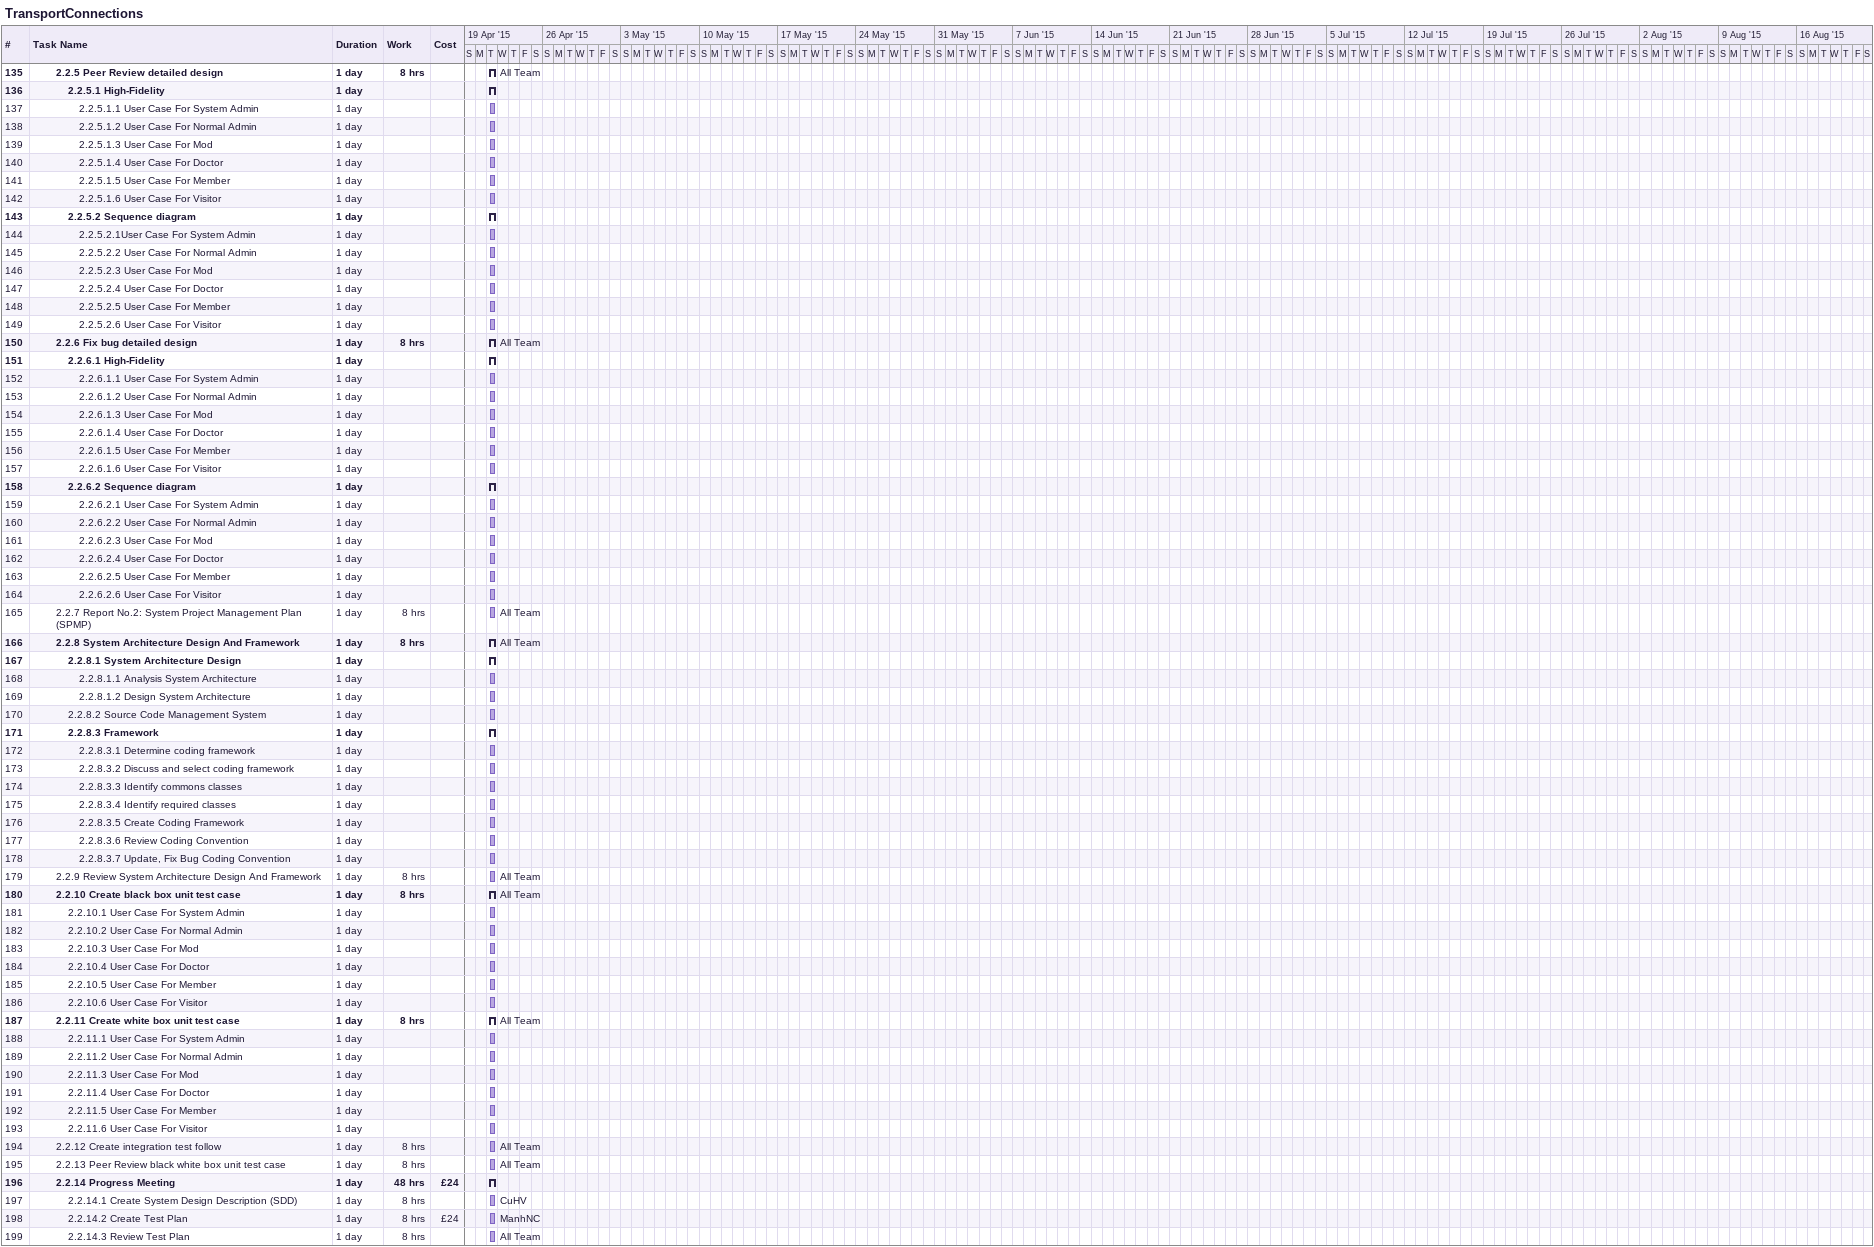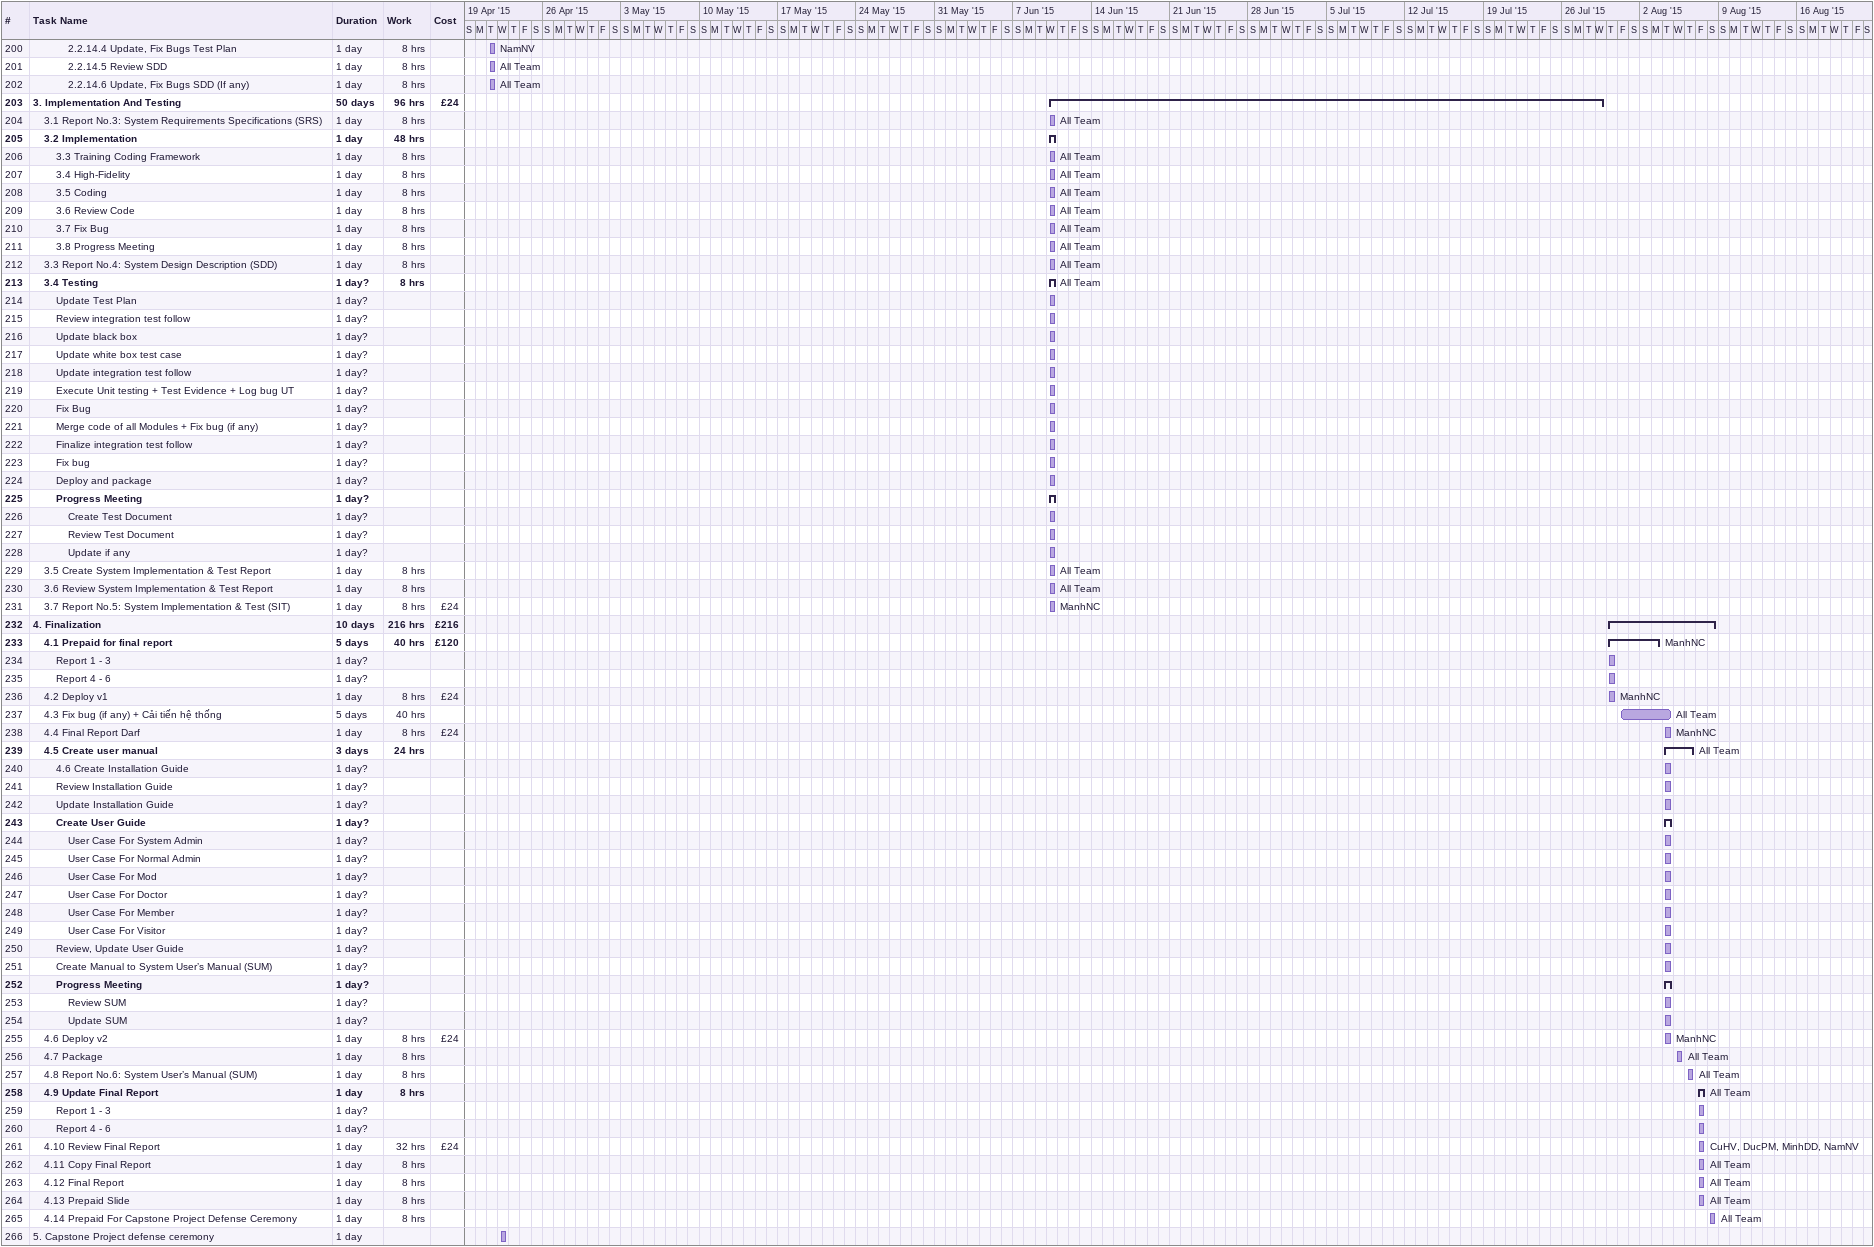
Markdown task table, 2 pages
TransportConnections

| ID | Level | Task | Duration | Start | Finish | Resources | Work (h) | Cost (£) |
|---|---|---|---|---|---|---|---|---|
| 135 | 3 | **2.2.5 Peer Review detailed design** | 1d | 2015-04-21 | 2015-04-21 | All Team | 8 |  |
| 136 | 4 | **2.2.5.1 High-Fidelity** | 1d | 2015-04-21 | 2015-04-21 |  |  |  |
| 137 | 5 | 2.2.5.1.1 User Case For System Admin | 1d | 2015-04-21 | 2015-04-21 |  |  |  |
| 138 | 5 | 2.2.5.1.2 User Case For Normal Admin | 1d | 2015-04-21 | 2015-04-21 |  |  |  |
| 139 | 5 | 2.2.5.1.3 User Case For Mod | 1d | 2015-04-21 | 2015-04-21 |  |  |  |
| 140 | 5 | 2.2.5.1.4 User Case For Doctor | 1d | 2015-04-21 | 2015-04-21 |  |  |  |
| 141 | 5 | 2.2.5.1.5 User Case For Member | 1d | 2015-04-21 | 2015-04-21 |  |  |  |
| 142 | 5 | 2.2.5.1.6 User Case For Visitor | 1d | 2015-04-21 | 2015-04-21 |  |  |  |
| 143 | 4 | **2.2.5.2 Sequence diagram** | 1d | 2015-04-21 | 2015-04-21 |  |  |  |
| 144 | 5 | 2.2.5.2.1User Case For System Admin | 1d | 2015-04-21 | 2015-04-21 |  |  |  |
| 145 | 5 | 2.2.5.2.2 User Case For Normal Admin | 1d | 2015-04-21 | 2015-04-21 |  |  |  |
| 146 | 5 | 2.2.5.2.3 User Case For Mod | 1d | 2015-04-21 | 2015-04-21 |  |  |  |
| 147 | 5 | 2.2.5.2.4 User Case For Doctor | 1d | 2015-04-21 | 2015-04-21 |  |  |  |
| 148 | 5 | 2.2.5.2.5 User Case For Member | 1d | 2015-04-21 | 2015-04-21 |  |  |  |
| 149 | 5 | 2.2.5.2.6 User Case For Visitor | 1d | 2015-04-21 | 2015-04-21 |  |  |  |
| 150 | 3 | **2.2.6 Fix bug detailed design** | 1d | 2015-04-21 | 2015-04-21 | All Team | 8 |  |
| 151 | 4 | **2.2.6.1 High-Fidelity** | 1d | 2015-04-21 | 2015-04-21 |  |  |  |
| 152 | 5 | 2.2.6.1.1 User Case For System Admin | 1d | 2015-04-21 | 2015-04-21 |  |  |  |
| 153 | 5 | 2.2.6.1.2 User Case For Normal Admin | 1d | 2015-04-21 | 2015-04-21 |  |  |  |
| 154 | 5 | 2.2.6.1.3 User Case For Mod | 1d | 2015-04-21 | 2015-04-21 |  |  |  |
| 155 | 5 | 2.2.6.1.4 User Case For Doctor | 1d | 2015-04-21 | 2015-04-21 |  |  |  |
| 156 | 5 | 2.2.6.1.5 User Case For Member | 1d | 2015-04-21 | 2015-04-21 |  |  |  |
| 157 | 5 | 2.2.6.1.6 User Case For Visitor | 1d | 2015-04-21 | 2015-04-21 |  |  |  |
| 158 | 4 | **2.2.6.2 Sequence diagram** | 1d | 2015-04-21 | 2015-04-21 |  |  |  |
| 159 | 5 | 2.2.6.2.1 User Case For System Admin | 1d | 2015-04-21 | 2015-04-21 |  |  |  |
| 160 | 5 | 2.2.6.2.2 User Case For Normal Admin | 1d | 2015-04-21 | 2015-04-21 |  |  |  |
| 161 | 5 | 2.2.6.2.3 User Case For Mod | 1d | 2015-04-21 | 2015-04-21 |  |  |  |
| 162 | 5 | 2.2.6.2.4 User Case For Doctor | 1d | 2015-04-21 | 2015-04-21 |  |  |  |
| 163 | 5 | 2.2.6.2.5 User Case For Member | 1d | 2015-04-21 | 2015-04-21 |  |  |  |
| 164 | 5 | 2.2.6.2.6 User Case For Visitor | 1d | 2015-04-21 | 2015-04-21 |  |  |  |
| 165 | 3 | 2.2.7 Report No.2: System Project Management Plan (SPMP) | 1d | 2015-04-21 | 2015-04-21 | All Team | 8 |  |
| 166 | 3 | **2.2.8 System Architecture Design And Framework** | 1d | 2015-04-21 | 2015-04-21 | All Team | 8 |  |
| 167 | 4 | **2.2.8.1 System Architecture Design** | 1d | 2015-04-21 | 2015-04-21 |  |  |  |
| 168 | 5 | 2.2.8.1.1 Analysis System Architecture | 1d | 2015-04-21 | 2015-04-21 |  |  |  |
| 169 | 5 | 2.2.8.1.2 Design System Architecture | 1d | 2015-04-21 | 2015-04-21 |  |  |  |
| 170 | 4 | 2.2.8.2 Source Code Management System | 1d | 2015-04-21 | 2015-04-21 |  |  |  |
| 171 | 4 | **2.2.8.3 Framework** | 1d | 2015-04-21 | 2015-04-21 |  |  |  |
| 172 | 5 | 2.2.8.3.1 Determine coding framework | 1d | 2015-04-21 | 2015-04-21 |  |  |  |
| 173 | 5 | 2.2.8.3.2 Discuss and select coding framework | 1d | 2015-04-21 | 2015-04-21 |  |  |  |
| 174 | 5 | 2.2.8.3.3 Identify commons classes | 1d | 2015-04-21 | 2015-04-21 |  |  |  |
| 175 | 5 | 2.2.8.3.4 Identify required classes | 1d | 2015-04-21 | 2015-04-21 |  |  |  |
| 176 | 5 | 2.2.8.3.5 Create Coding Framework | 1d | 2015-04-21 | 2015-04-21 |  |  |  |
| 177 | 5 | 2.2.8.3.6 Review Coding Convention | 1d | 2015-04-21 | 2015-04-21 |  |  |  |
| 178 | 5 | 2.2.8.3.7 Update, Fix Bug Coding Convention | 1d | 2015-04-21 | 2015-04-21 |  |  |  |
| 179 | 3 | 2.2.9 Review System Architecture Design And Framework | 1d | 2015-04-21 | 2015-04-21 | All Team | 8 |  |
| 180 | 3 | **2.2.10 Create black box unit test case** | 1d | 2015-04-21 | 2015-04-21 | All Team | 8 |  |
| 181 | 4 | 2.2.10.1 User Case For System Admin | 1d | 2015-04-21 | 2015-04-21 |  |  |  |
| 182 | 4 | 2.2.10.2 User Case For Normal Admin | 1d | 2015-04-21 | 2015-04-21 |  |  |  |
| 183 | 4 | 2.2.10.3 User Case For Mod | 1d | 2015-04-21 | 2015-04-21 |  |  |  |
| 184 | 4 | 2.2.10.4 User Case For Doctor | 1d | 2015-04-21 | 2015-04-21 |  |  |  |
| 185 | 4 | 2.2.10.5 User Case For Member | 1d | 2015-04-21 | 2015-04-21 |  |  |  |
| 186 | 4 | 2.2.10.6 User Case For Visitor | 1d | 2015-04-21 | 2015-04-21 |  |  |  |
| 187 | 3 | **2.2.11 Create white box unit test case** | 1d | 2015-04-21 | 2015-04-21 | All Team | 8 |  |
| 188 | 4 | 2.2.11.1 User Case For System Admin | 1d | 2015-04-21 | 2015-04-21 |  |  |  |
| 189 | 4 | 2.2.11.2 User Case For Normal Admin | 1d | 2015-04-21 | 2015-04-21 |  |  |  |
| 190 | 4 | 2.2.11.3 User Case For Mod | 1d | 2015-04-21 | 2015-04-21 |  |  |  |
| 191 | 4 | 2.2.11.4 User Case For Doctor | 1d | 2015-04-21 | 2015-04-21 |  |  |  |
| 192 | 4 | 2.2.11.5 User Case For Member | 1d | 2015-04-21 | 2015-04-21 |  |  |  |
| 193 | 4 | 2.2.11.6 User Case For Visitor | 1d | 2015-04-21 | 2015-04-21 |  |  |  |
| 194 | 3 | 2.2.12 Create integration test follow | 1d | 2015-04-21 | 2015-04-21 | All Team | 8 |  |
| 195 | 3 | 2.2.13 Peer Review black white box unit test case | 1d | 2015-04-21 | 2015-04-21 | All Team | 8 |  |
| 196 | 3 | **2.2.14 Progress Meeting** | 1d | 2015-04-21 | 2015-04-21 |  | 48 | 24 |
| 197 | 4 | 2.2.14.1 Create System Design Description (SDD) | 1d | 2015-04-21 | 2015-04-21 | CuHV | 8 |  |
| 198 | 4 | 2.2.14.2 Create Test Plan | 1d | 2015-04-21 | 2015-04-21 | ManhNC | 8 | 24 |
| 199 | 4 | 2.2.14.3 Review Test Plan | 1d | 2015-04-21 | 2015-04-21 | All Team | 8 |  |
| 200 | 4 | 2.2.14.4 Update, Fix Bugs Test Plan | 1d | 2015-04-21 | 2015-04-21 | NamNV | 8 |  |
| 201 | 4 | 2.2.14.5 Review SDD | 1d | 2015-04-21 | 2015-04-21 | All Team | 8 |  |
| 202 | 4 | 2.2.14.6 Update, Fix Bugs SDD (If any) | 1d | 2015-04-21 | 2015-04-21 | All Team | 8 |  |
| 203 | 1 | **3. Implementation And Testing** | 50d | 2015-06-10 | 2015-07-29 |  | 96 | 24 |
| 204 | 2 | 3.1 Report No.3: System Requirements Specifications (SRS) | 1d | 2015-06-10 | 2015-06-10 | All Team | 8 |  |
| 205 | 2 | **3.2 Implementation** | 1d | 2015-06-10 | 2015-06-10 |  | 48 |  |
| 206 | 3 | 3.3 Training Coding Framework | 1d | 2015-06-10 | 2015-06-10 | All Team | 8 |  |
| 207 | 3 | 3.4 High-Fidelity | 1d | 2015-06-10 | 2015-06-10 | All Team | 8 |  |
| 208 | 3 | 3.5 Coding | 1d | 2015-06-10 | 2015-06-10 | All Team | 8 |  |
| 209 | 3 | 3.6 Review Code | 1d | 2015-06-10 | 2015-06-10 | All Team | 8 |  |
| 210 | 3 | 3.7 Fix Bug | 1d | 2015-06-10 | 2015-06-10 | All Team | 8 |  |
| 211 | 3 | 3.8 Progress Meeting | 1d | 2015-06-10 | 2015-06-10 | All Team | 8 |  |
| 212 | 2 | 3.3 Report No.4: System Design Description (SDD) | 1d | 2015-06-10 | 2015-06-10 | All Team | 8 |  |
| 213 | 2 | **3.4 Testing** | 1d? | 2015-06-10 | 2015-06-10 | All Team | 8 |  |
| 214 | 3 | Update Test Plan | 1d? | 2015-06-10 | 2015-06-10 |  |  |  |
| 215 | 3 | Review integration test follow | 1d? | 2015-06-10 | 2015-06-10 |  |  |  |
| 216 | 3 | Update black box | 1d? | 2015-06-10 | 2015-06-10 |  |  |  |
| 217 | 3 | Update white box test case | 1d? | 2015-06-10 | 2015-06-10 |  |  |  |
| 218 | 3 | Update integration test follow | 1d? | 2015-06-10 | 2015-06-10 |  |  |  |
| 219 | 3 | Execute Unit testing + Test Evidence + Log bug UT | 1d? | 2015-06-10 | 2015-06-10 |  |  |  |
| 220 | 3 | Fix Bug | 1d? | 2015-06-10 | 2015-06-10 |  |  |  |
| 221 | 3 | Merge code of all Modules + Fix bug (if any) | 1d? | 2015-06-10 | 2015-06-10 |  |  |  |
| 222 | 3 | Finalize integration test follow | 1d? | 2015-06-10 | 2015-06-10 |  |  |  |
| 223 | 3 | Fix bug | 1d? | 2015-06-10 | 2015-06-10 |  |  |  |
| 224 | 3 | Deploy and package | 1d? | 2015-06-10 | 2015-06-10 |  |  |  |
| 225 | 3 | **Progress Meeting** | 1d? | 2015-06-10 | 2015-06-10 |  |  |  |
| 226 | 4 | Create Test Document | 1d? | 2015-06-10 | 2015-06-10 |  |  |  |
| 227 | 4 | Review Test Document | 1d? | 2015-06-10 | 2015-06-10 |  |  |  |
| 228 | 4 | Update if any | 1d? | 2015-06-10 | 2015-06-10 |  |  |  |
| 229 | 2 | 3.5 Create System Implementation & Test Report | 1d | 2015-06-10 | 2015-06-10 | All Team | 8 |  |
| 230 | 2 | 3.6 Review System Implementation & Test Report | 1d | 2015-06-10 | 2015-06-10 | All Team | 8 |  |
| 231 | 2 | 3.7 Report No.5: System Implementation & Test (SIT) | 1d | 2015-06-10 | 2015-06-10 | ManhNC | 8 | 24 |
| 232 | 1 | **4. Finalization** | 10d | 2015-07-30 | 2015-08-08 |  | 216 | 216 |
| 233 | 2 | **4.1 Prepaid for final report** | 5d | 2015-07-30 | 2015-08-03 | ManhNC | 40 | 120 |
| 234 | 3 | Report 1 - 3 | 1d? | 2015-07-30 | 2015-07-30 |  |  |  |
| 235 | 3 | Report 4 - 6 | 1d? | 2015-07-30 | 2015-07-30 |  |  |  |
| 236 | 2 | 4.2 Deploy v1 | 1d | 2015-07-30 | 2015-07-30 | ManhNC | 8 | 24 |
| 237 | 2 | 4.3 Fix bug (if any) + Cải tiến hệ thống | 5d | 2015-07-31 | 2015-08-04 | All Team | 40 |  |
| 238 | 2 | 4.4 Final Report Darf | 1d | 2015-08-04 | 2015-08-04 | ManhNC | 8 | 24 |
| 239 | 2 | **4.5 Create user manual** | 3d | 2015-08-04 | 2015-08-06 | All Team | 24 |  |
| 240 | 3 | 4.6 Create Installation Guide | 1d? | 2015-08-04 | 2015-08-04 |  |  |  |
| 241 | 3 | Review Installation Guide | 1d? | 2015-08-04 | 2015-08-04 |  |  |  |
| 242 | 3 | Update Installation Guide | 1d? | 2015-08-04 | 2015-08-04 |  |  |  |
| 243 | 3 | **Create User Guide** | 1d? | 2015-08-04 | 2015-08-04 |  |  |  |
| 244 | 4 | User Case For System Admin | 1d? | 2015-08-04 | 2015-08-04 |  |  |  |
| 245 | 4 | User Case For Normal Admin | 1d? | 2015-08-04 | 2015-08-04 |  |  |  |
| 246 | 4 | User Case For Mod | 1d? | 2015-08-04 | 2015-08-04 |  |  |  |
| 247 | 4 | User Case For Doctor | 1d? | 2015-08-04 | 2015-08-04 |  |  |  |
| 248 | 4 | User Case For Member | 1d? | 2015-08-04 | 2015-08-04 |  |  |  |
| 249 | 4 | User Case For Visitor | 1d? | 2015-08-04 | 2015-08-04 |  |  |  |
| 250 | 3 | Review, Update User Guide | 1d? | 2015-08-04 | 2015-08-04 |  |  |  |
| 251 | 3 | Create Manual to System User’s Manual (SUM) | 1d? | 2015-08-04 | 2015-08-04 |  |  |  |
| 252 | 3 | **Progress Meeting** | 1d? | 2015-08-04 | 2015-08-04 |  |  |  |
| 253 | 4 | Review SUM | 1d? | 2015-08-04 | 2015-08-04 |  |  |  |
| 254 | 4 | Update SUM | 1d? | 2015-08-04 | 2015-08-04 |  |  |  |
| 255 | 2 | 4.6 Deploy v2 | 1d | 2015-08-04 | 2015-08-04 | ManhNC | 8 | 24 |
| 256 | 2 | 4.7 Package | 1d | 2015-08-05 | 2015-08-05 | All Team | 8 |  |
| 257 | 2 | 4.8 Report No.6: System User’s Manual (SUM) | 1d | 2015-08-06 | 2015-08-06 | All Team | 8 |  |
| 258 | 2 | **4.9 Update Final Report** | 1d | 2015-08-07 | 2015-08-07 | All Team | 8 |  |
| 259 | 3 | Report 1 - 3 | 1d? | 2015-08-07 | 2015-08-07 |  |  |  |
| 260 | 3 | Report 4 - 6 | 1d? | 2015-08-07 | 2015-08-07 |  |  |  |
| 261 | 2 | 4.10 Review Final Report | 1d | 2015-08-07 | 2015-08-07 | CuHV, DucPM, MinhDD, NamNV | 32 | 24 |
| 262 | 2 | 4.11 Copy Final Report | 1d | 2015-08-07 | 2015-08-07 | All Team | 8 |  |
| 263 | 2 | 4.12 Final Report | 1d | 2015-08-07 | 2015-08-07 | All Team | 8 |  |
| 264 | 2 | 4.13 Prepaid Slide | 1d | 2015-08-07 | 2015-08-07 | All Team | 8 |  |
| 265 | 2 | 4.14 Prepaid For Capstone Project Defense Ceremony | 1d | 2015-08-08 | 2015-08-08 | All Team | 8 |  |
| 266 | 1 | 5. Capstone Project defense ceremony | 1d | 2015-04-22 | 2015-04-22 |  |  |  |
